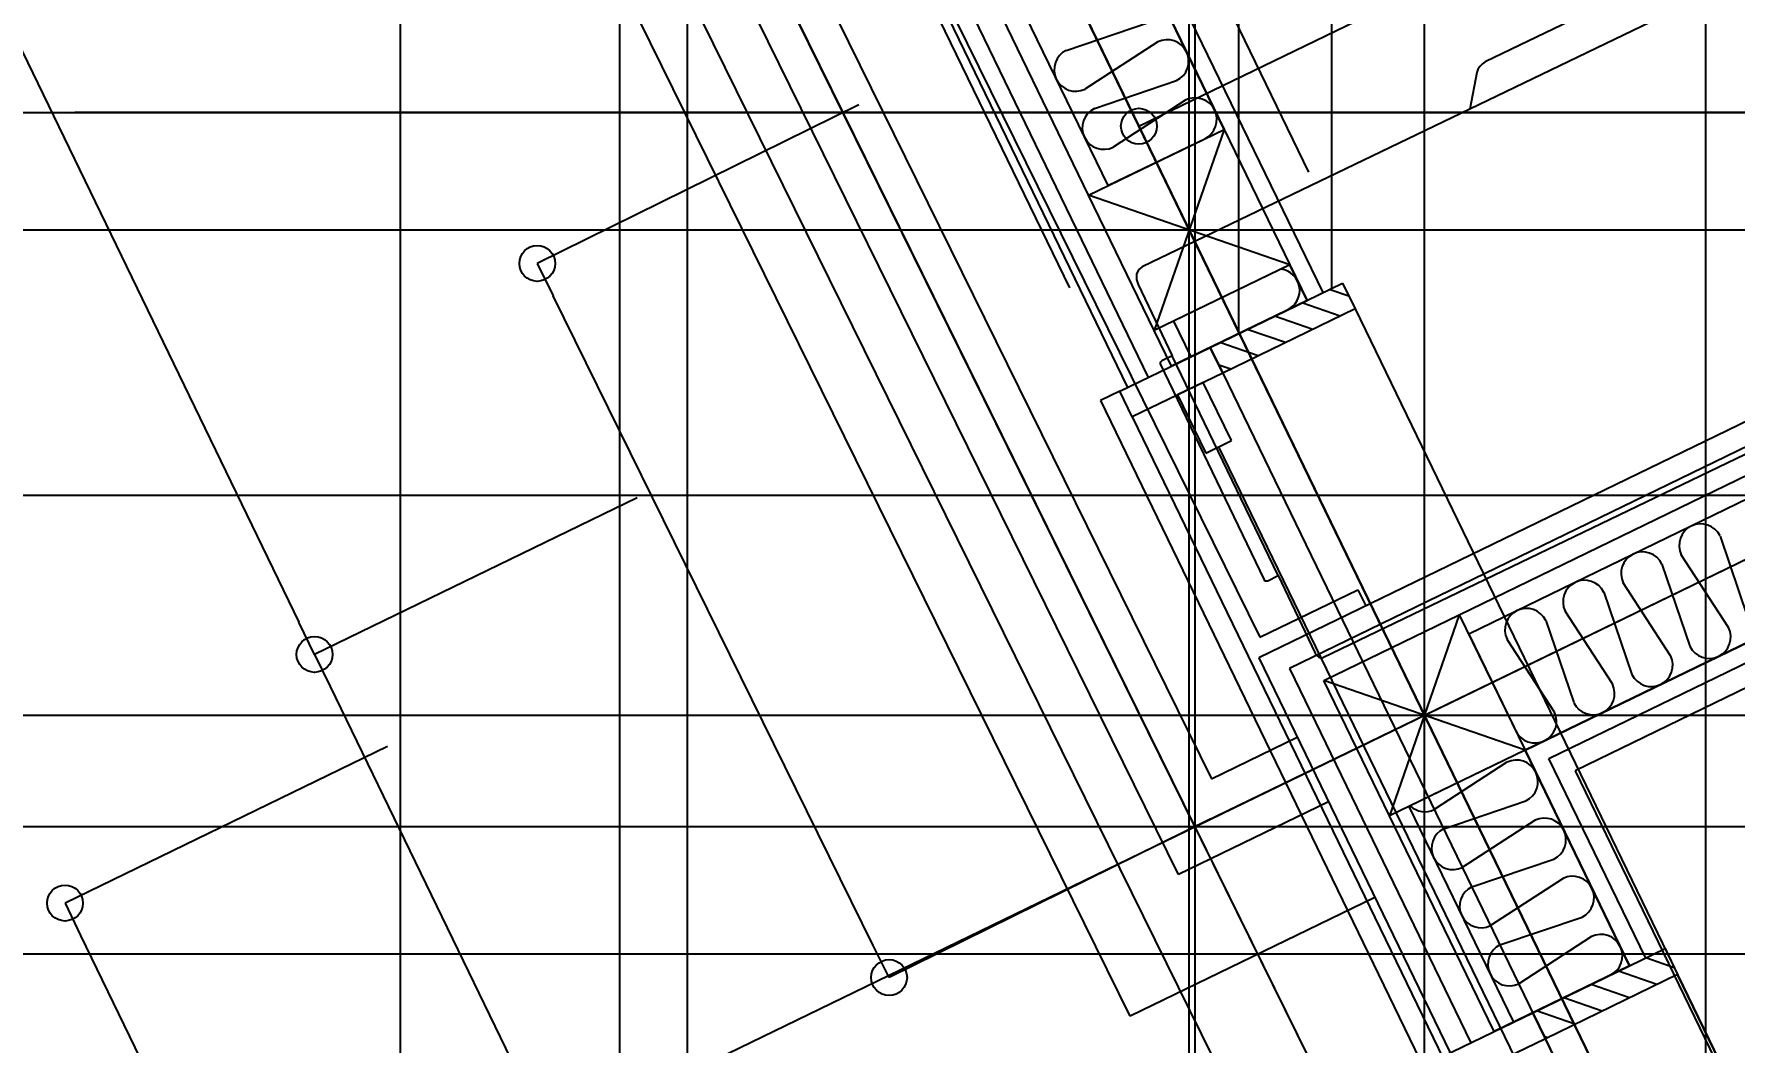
# Model space of a CAD drawing. Header units: metres. Extents: x 10908 to 27249, y 7268 to 22901.
# Drawn here: x 15669 to 16854, y 13855 to 14558 of the extents above; entities that cross this region are included whole.
import ezdxf

# ---------------------------------------------------------------- set-up
doc = ezdxf.new("R2010")
doc.units = ezdxf.units.M

msp = doc.modelspace()

# ---------------------------------------------------------------- linework, layer by layer
at = {"layer": '繝繝ｼ繧ｿ 001_1F'}
for p, q in [((15924.7, 7962.5), (15924.7, 21845)), ((16834.7, 14350), (16834.7, 21840)), ((15736.2, 15943.7), (19509.7, 8163.2)), ((16509.1, 14350), (16509.1, 15908.1)), ((15478.5, 14921.8), (15853.8, 14148)), ((16462, 14504.5), (17283.1, 14902.7)), ((16244.2, 14508.5), (16020, 14398)), ((16244.2, 14508.5), (16244.2, 14508.5)), ((16439.5, 14493.6), (16462, 14504.5)), ((16548.6, 14268.6), (16439.5, 14493.6)), ((16020, 14398), (16031, 14375.5)), ((16020, 14398), (16020, 14398)), ((16254.3, 13922.7), (16031, 14375.5)), ((16548.6, 14268.6), (16548.6, 14268.6)), ((16089.7, 14234.6), (15864.7, 14125.5)), ((16089.7, 14234.6), (16089.7, 14234.6)), ((16089.7, 14234.6), (16089.7, 14234.6)), ((15864.7, 14125.5), (15853.8, 14148)), ((15864.7, 14125.5), (15864.7, 14125.5)), ((15864.7, 14125.5), (15875.7, 14103.1)), ((15875.7, 14103.1), (16748.4, 12303.6)), ((16489.6, 14010.9), (16265.3, 13900.3)), ((16489.6, 14010.9), (16489.6, 14010.9)), ((16265.3, 13900.3), (16254.3, 13922.7))]:
    msp.add_line(p, q, dxfattribs=at)
for centre in [(16439.5, 14493.6), (16020, 14398), (15864.7, 14125.5), (15864.7, 14125.5), (16265.3, 13900.3)]:
    msp.add_circle(centre, 12.5, dxfattribs=at)
at = {"layer": '繝繝ｼ繧ｿ 001_2F'}
for p, q in [((15924.7, 9922), (15924.7, 21845)), ((16124.7, 9922), (16124.7, 21845)), ((16584.9, 13789.9), (14793.5, 17423.1)), ((16462, 14504.5), (17283.1, 14902.7)), ((15166.6, 13369.1), (17907, 14698.3)), ((18621.8, 9993.9), (16402.1, 14570.7)), ((17504.7, 14503.1), (15697.5, 14503.1)), ((16244.2, 14508.5), (16020, 14398)), ((16244.2, 14508.5), (16244.2, 14508.5)), ((16439.5, 14493.6), (16462, 14504.5)), ((16548.6, 14268.6), (16439.5, 14493.6)), ((16020, 14398), (16031, 14375.5)), ((16020, 14398), (16020, 14398)), ((16254.3, 13922.7), (16031, 14375.5)), ((16548.6, 14268.6), (16548.6, 14268.6)), ((16489.6, 14010.9), (16265.3, 13900.3)), ((16489.6, 14010.9), (16489.6, 14010.9)), ((16265.3, 13900.3), (16254.3, 13922.7))]:
    msp.add_line(p, q, dxfattribs=at)
for centre in [(16439.5, 14493.6), (16020, 14398), (16265.3, 13900.3)]:
    msp.add_circle(centre, 12.5, dxfattribs=at)
at = {"layer": '繝繝ｼ繧ｿ 001_R'}
for p, q in [((16478.6, 14005.5), (15014.7, 16974.5)), ((16638.6, 14083.1), (17504.7, 14503.1)), ((16478.6, 14005.5), (16638.6, 14083.1)), ((18364.2, 10525), (16638.6, 14083.1))]:
    msp.add_line(p, q, dxfattribs=at)
at = {"layer": '繧ｫ繧ｿ繝ｭ繧ｰ驛ｨ蜩(螳ｶ蜈ｷ)_2F'}
for p, q in [((17283.5, 14306.3), (16743.6, 14044.4)), ((16743.6, 14044.4), (17267.3, 12964.7))]:
    msp.add_line(p, q, dxfattribs=at)
at = {"layer": '繧ｫ繧ｿ繝ｭ繧ｰ驛ｨ蜩(髮ｻ蛹冶｣ｽ蜩)_2F'}
for p, q in [((17067.5, 14724.5), (16681, 14538.5)), ((17099.9, 14712.4), (16670.3, 14505.6)), ((16675.8, 14533.2), (16675.1, 14531)), ((16677.2, 14535.3), (16675.8, 14533.2)), ((16679, 14537.2), (16677.2, 14535.3)), ((16681, 14538.5), (16679, 14537.2)), ((16675.1, 14531), (16670.3, 14505.6)), ((16670.3, 14505.6), (16441.8, 14395.6)), ((16567.8, 14123.4), (17282.3, 14467.2)), ((16437.9, 14390.5), (16437.8, 14386.9)), ((16439.3, 14393.6), (16437.9, 14390.5)), ((16441.8, 14395.6), (16439.3, 14393.6)), ((16437.8, 14386.9), (16438.9, 14383.2)), ((16438.9, 14383.2), (16462.7, 14333.6)), ((16462.7, 14333.6), (16455.5, 14330.1)), ((16536.5, 14180.4), (16462.7, 14333.6)), ((16454.4, 14329.1), (16454.3, 14328.6)), ((16454.3, 14328.6), (16454.4, 14328)), ((16454.9, 14329.7), (16454.4, 14329.1)), ((16454.4, 14328), (16526.8, 14177.4)), ((16455.5, 14330.1), (16454.9, 14329.7)), ((16526.8, 14177.4), (16527.2, 14176.9)), ((16527.2, 14176.9), (16527.8, 14176.7)), ((16528.5, 14176.7), (16529.3, 14176.9)), ((16529.3, 14176.9), (16536.5, 14180.4)), ((16536.5, 14180.4), (16562.5, 14126.4)), ((16527.8, 14176.7), (16528.5, 14176.7)), ((16562.5, 14126.4), (16563.6, 14124.7)), ((16563.6, 14124.7), (16565, 14123.6)), ((16565, 14123.6), (16566.4, 14123.1)), ((16566.4, 14123.1), (16567.8, 14123.4))]:
    msp.add_line(p, q, dxfattribs=at)
at = {"layer": '蜀螢∽ｻ穂ｸ_1F'}
msp.add_line((16567.9, 14377.7), (15989.7, 15569.9), dxfattribs=at)
at = {"layer": '蜀螢∽ｻ穂ｸ_2F'}
for p, q in [((16725.4, 14053), (17519.6, 14438.1)), ((16792.9, 13913.9), (16725.4, 14053))]:
    msp.add_line(p, q, dxfattribs=at)
at = {"layer": '螟門｣∽ｻ穂ｸ_1F'}
for p, q in [((15838.2, 15535.1), (16431.6, 14311.6)), ((15854.2, 15538.8), (16446, 14318.6))]:
    msp.add_line(p, q, dxfattribs=at)
at = {"layer": '螟門｣∽ｻ穂ｸ_2F'}
for p, q in [((17418.2, 14557.3), (16523, 14123.2)), ((17434.2, 14547.3), (16544.4, 14115.7)), ((16523, 14123.2), (16656.6, 13847.8)), ((16544.4, 14115.7), (16671, 13854.8))]:
    msp.add_line(p, q, dxfattribs=at)
at = {"layer": '螢_1F'}
for p, q in [((16574.1, 14380.7), (16574.1, 15490)), ((16147.6, 15215.8), (16498.9, 14491.4)), ((16404.4, 14445.6), (16053.1, 15169.9)), ((16544.7, 14397), (16556.7, 14372.2)), ((16556.7, 14372.2), (16462.2, 14326.4)), ((16462.2, 14326.4), (16450.2, 14351.2))]:
    msp.add_line(p, q, dxfattribs=at)
at = {"layer": '螢_2F'}
for p, q in [((16662.9, 14153.2), (17452.2, 14536)), ((17516.8, 14450.6), (16708.7, 14058.7)), ((16708.7, 14058.7), (16781.6, 13908.5)), ((16687.1, 13862.6), (16614.3, 14012.9)), ((16781.6, 13908.5), (16687.1, 13862.6))]:
    msp.add_line(p, q, dxfattribs=at)
at = {"layer": '蟒ｺ蜈ｷ(驥大ｱ樒ｪ)_1F'}
for p, q in [((16489.2, 14339.5), (16581.4, 14384.2)), ((16585.9, 14375.1), (16572.2, 14379.8)), ((16581.4, 14384.2), (16590.2, 14366.3)), ((16579.9, 14361.3), (16553.1, 14370.5)), ((16590.2, 14366.3), (16497.9, 14321.5)), ((16560.8, 14352), (16534.1, 14361.3)), ((16590.2, 14366.3), (17310.2, 12881.6)), ((16522.6, 14333.5), (16495.9, 14342.8)), ((16541.7, 14342.8), (16515, 14352)), ((16426.2, 14309), (16489.2, 14339.5)), ((16489.2, 14339.5), (16497.9, 14321.5)), ((16497.9, 14321.5), (16489.2, 14339.5)), ((16497.9, 14321.5), (16434.9, 14291)), ((16503.5, 14324.2), (16495.2, 14327.1)), ((16497.9, 14321.5), (17218, 12836.9)), ((16426.2, 14309), (16412.7, 14302.4)), ((16434.9, 14291), (16426.2, 14309)), ((16484.4, 14315), (16466.4, 14306.3)), ((16504.1, 14274.5), (16484.4, 14315)), ((16412.7, 14302.4), (17150.2, 12781.8)), ((16466.4, 14306.3), (16486.1, 14265.8)), ((16434.9, 14291), (17155, 12806.4)), ((16486.1, 14265.8), (16504.1, 14274.5)), ((16495.1, 14270.1), (16825.6, 13588.6)), ((15915.6, 14061.3), (15690.7, 13952.2)), ((15915.6, 14061.3), (15915.6, 14061.3)), ((15690.7, 13952.2), (15701.6, 13929.7)), ((15701.6, 13929.7), (16417.2, 12454.1))]:
    msp.add_line(p, q, dxfattribs=at)
msp.add_circle((15690.7, 13952.2), 12.5, dxfattribs=at)
at = {"layer": '蟒ｺ蜈ｷ(驥大ｱ樒ｪ)_2F'}
for p, q in [((16714.1, 13875.7), (16806.4, 13920.5)), ((16806.4, 13920.5), (16815.1, 13902.5)), ((16800.6, 13895.5), (16773.9, 13904.7)), ((16812.8, 13907.1), (16793, 13914)), ((16815.1, 13902.5), (16722.9, 13857.7)), ((16781.5, 13886.2), (16754.8, 13895.5)), ((17336.6, 12827.3), (16815.1, 13902.5)), ((16762.5, 13876.9), (16735.7, 13886.2)), ((16651.2, 13845.2), (16714.1, 13875.7)), ((16714.1, 13875.7), (16722.9, 13857.7)), ((16722.9, 13857.7), (16714.1, 13875.7)), ((16743.4, 13867.7), (16716.7, 13877)), ((16722.9, 13857.7), (16659.9, 13827.2)), ((16724.3, 13858.4), (16722.2, 13859.2)), ((17244.3, 12782.5), (16722.9, 13857.7))]:
    msp.add_line(p, q, dxfattribs=at)
at = {"layer": '謇区村_2F'}
for p, q in [((15113.7, 16997.6), (16523.9, 14137.5)), ((15039.7, 16980.4), (16490.1, 14038.8)), ((16467.2, 13972.2), (14989.7, 16968.7)), ((16433.3, 13873.5), (14915.7, 16951.5)), ((16523.9, 14137.5), (16592.2, 14170.6)), ((16592.2, 14170.6), (16597.7, 14159.4)), ((16490.1, 14038.8), (16549.8, 14067.8)), ((16571.7, 14022.8), (16467.2, 13972.2)), ((16604, 13956.2), (16433.3, 13873.5))]:
    msp.add_line(p, q, dxfattribs=at)
at = {"layer": '譁ｭ辭ｱ譚_1F'}
for p, q in [((16498.9, 14491.4), (16441.3, 14610.2)), ((16360.3, 14570.9), (16417.9, 14452.2)), ((16388.8, 14546.4), (16446.1, 14565.9)), ((16452.6, 14552.4), (16401.9, 14519.5)), ((16408.5, 14506), (16465.7, 14525.4)), ((16472.3, 14511.9), (16421.6, 14479)), ((16417.9, 14452.2), (16498.9, 14491.4)), ((16544.7, 14397), (16463.7, 14357.7)), ((16556.7, 14372.2), (16544.7, 14397)), ((16475.7, 14333), (16556.7, 14372.2)), ((16463.7, 14357.7), (16475.7, 14333))]:
    msp.add_line(p, q, dxfattribs=at)
for centre, start, end in [((16395.4, 14533), 115.8734, -64.1266), ((16459.2, 14538.9), -64.1266, 115.8734), ((16478.8, 14498.4), -64.1266, 115.8734), ((16415, 14492.5), 115.8734, -64.1266), ((16536.6, 14379.2), -64.1266, 82.1784)]:
    msp.add_arc(centre, 15, start, end, dxfattribs=at)
at = {"layer": '譁ｭ辭ｱ譚_2F'}
for p, q in [((17018.1, 14308.8), (16669.5, 14139.7)), ((16708.7, 14058.7), (17057.4, 14227.8)), ((16844.7, 14208), (16864.1, 14150.8)), ((16850.6, 14144.2), (16817.7, 14195)), ((16804.2, 14188.4), (16823.7, 14131.2)), ((16763.7, 14168.8), (16783.2, 14111.5)), ((16810.2, 14124.6), (16777.2, 14175.3)), ((16769.7, 14105), (16736.7, 14155.7)), ((16723.2, 14149.1), (16742.7, 14091.9)), ((16669.5, 14139.7), (16708.7, 14058.7)), ((16729.2, 14085.3), (16696.2, 14136)), ((16708.7, 14058.7), (16627.8, 14019.5)), ((16781.6, 13908.5), (16708.7, 14058.7)), ((16696.1, 14050.4), (16645.4, 14017.4)), ((16652, 14004), (16709.2, 14023.4)), ((16627.8, 14019.5), (16700.6, 13869.2)), ((16715.8, 14009.9), (16665, 13977)), ((16671.6, 13963.5), (16728.8, 13982.9)), ((16735.4, 13969.4), (16684.7, 13936.5)), ((16691.2, 13923), (16748.5, 13942.4)), ((16755, 13928.9), (16704.3, 13896)), ((16700.6, 13869.2), (16781.6, 13908.5))]:
    msp.add_line(p, q, dxfattribs=at)
for centre, start, end in [((16831.2, 14201.5), 25.8734, -154.1266), ((16790.7, 14181.9), 25.8734, -154.1266), ((16750.2, 14162.2), 25.8734, -154.1266), ((16709.7, 14142.6), 25.8734, -154.1266), ((16837.2, 14137.7), -154.1266, 25.8734), ((16796.7, 14118.1), -154.1266, 25.8734), ((16756.2, 14098.4), -154.1266, 25.8734), ((16715.7, 14078.8), -154.1266, 25.8734), ((16702.7, 14036.9), -64.1266, 115.8734), ((16638.9, 14030.9), -132.7195, -64.1266), ((16722.3, 13996.4), -64.1266, 115.8734), ((16658.5, 13990.5), 115.8734, -64.1266), ((16678.1, 13950), 115.8734, -64.1266), ((16741.9, 13955.9), -64.1266, 115.8734), ((16761.6, 13915.4), -64.1266, 115.8734), ((16697.8, 13909.5), 115.8734, -64.1266)]:
    msp.add_arc(centre, 15, start, end, dxfattribs=at)
at = {"layer": '譟ｱ_1F'}
for p, q in [((16404.4, 14445.6), (16498.9, 14491.4)), ((16498.9, 14491.4), (16450.2, 14351.2)), ((16498.9, 14491.4), (16544.7, 14397)), ((16450.2, 14351.2), (16404.4, 14445.6)), ((16544.7, 14397), (16404.4, 14445.6)), ((16544.7, 14397), (16450.2, 14351.2))]:
    msp.add_line(p, q, dxfattribs=at)
at = {"layer": '譟ｱ_2F'}
for p, q in [((16568.4, 14107.4), (16662.9, 14153.2)), ((16662.9, 14153.2), (16614.3, 14012.9)), ((16662.9, 14153.2), (16708.7, 14058.7)), ((16614.3, 14012.9), (16568.4, 14107.4)), ((16708.7, 14058.7), (16568.4, 14107.4)), ((16708.7, 14058.7), (16614.3, 14012.9))]:
    msp.add_line(p, q, dxfattribs=at)
at = {"layer": '閠仙鴨螢_1F'}
for p, q in [((16160.7, 15280.4), (16557.8, 14461.7)), ((16160.7, 15280.4), (16557.8, 14461.7)), ((16391.3, 14380.9), (15994.2, 15199.7)), ((16391.3, 14380.9), (15994.2, 15199.7))]:
    msp.add_line(p, q, dxfattribs=at)
at = {"layer": '騾壹ｊ闃ｯ_1F'}
for p, q in [((15924.7, 9325), (15924.7, 22205)), ((16077.5, 10010), (16077.5, 22205)), ((16474.6, 10010), (16474.6, 22205)), ((16478.7, 9325), (16478.7, 22205)), ((16638.6, 10010), (16638.6, 22205)), ((16834.7, 9325), (16834.7, 22205)), ((18614.1, 10010), (14765.1, 17946)), ((18480.6, 9945.4), (14580.1, 17856.1)), ((13514.7, 14503.1), (24358.1, 14503.1)), ((13801.7, 14421.3), (24358.1, 14421.3)), ((13801.7, 14236.5), (24358.1, 14236.5)), ((13801.7, 14083.1), (24358.1, 14083.1)), ((13953.4, 14005.5), (24358.1, 14005.5)), ((13801.7, 13916.9), (24358.1, 13916.9))]:
    msp.add_line(p, q, dxfattribs=at)
at = {"layer": '騾壹ｊ闃ｯ_2F'}
for p, q in [((15924.7, 9325), (15924.7, 22205)), ((16077.5, 10010), (16077.5, 22205)), ((16474.6, 10010), (16474.6, 22205)), ((16478.7, 9325), (16478.7, 22205)), ((16638.6, 10010), (16638.6, 22205)), ((16834.7, 9325), (16834.7, 22205)), ((18614.1, 10010), (14765.1, 17946)), ((18480.6, 9945.4), (14580.1, 17856.1)), ((13514.7, 14503.1), (24358.1, 14503.1)), ((13801.7, 14421.3), (24358.1, 14421.3)), ((13801.7, 14236.5), (24358.1, 14236.5)), ((13801.7, 14083.1), (24358.1, 14083.1)), ((13953.4, 14005.5), (24358.1, 14005.5)), ((13801.7, 13916.9), (24358.1, 13916.9))]:
    msp.add_line(p, q, dxfattribs=at)
at = {"layer": '騾壹ｊ闃ｯ_R'}
for p, q in [((15924.7, 9325), (15924.7, 22205)), ((16077.5, 10010), (16077.5, 22205)), ((16474.6, 10010), (16474.6, 22205)), ((16478.7, 9325), (16478.7, 22205)), ((16638.6, 10010), (16638.6, 22205)), ((16834.7, 9325), (16834.7, 22205)), ((18614.1, 10010), (14765.1, 17946)), ((18480.6, 9945.4), (14580.1, 17856.1)), ((13514.7, 14503.1), (24358.1, 14503.1)), ((13801.7, 14421.3), (24358.1, 14421.3)), ((13801.7, 14236.5), (24358.1, 14236.5)), ((13801.7, 14083.1), (24358.1, 14083.1)), ((13953.4, 14005.5), (24358.1, 14005.5)), ((13801.7, 13916.9), (24358.1, 13916.9))]:
    msp.add_line(p, q, dxfattribs=at)
at = {"layer": '驛ｨ螻_1F'}
msp.add_line((12701.7, 21530), (19069.8, 8614.6), dxfattribs=at)
at = {"layer": '驛ｨ螻_2F'}
msp.add_line((12701.7, 21530), (19069.8, 8614.6), dxfattribs=at)

# ---------------------------------------------------------------- texts
at = {"layer": '繝繝ｼ繧ｿ 001_1F'}
msp.add_text('竭･ 1690ｽ1370', height=112, dxfattribs=at).set_placement((14636.6, 13743))

doc.saveas('drawing.dxf')
